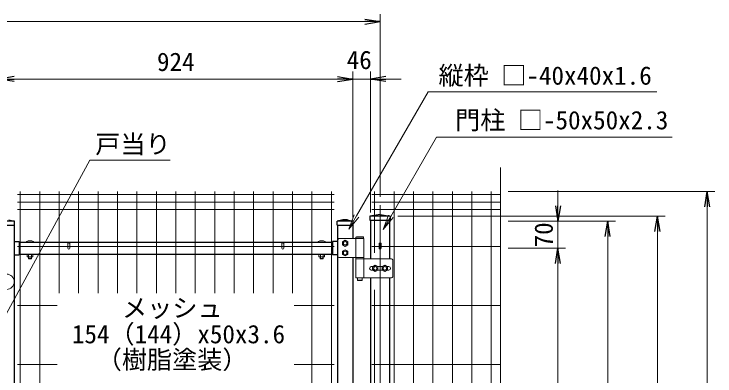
# Model space of a CAD drawing. Units: millimetres, scale not verified. Extents: x -3536 to 4864, y -2970 to 2970.
# Drawn here: x 668 to 2498, y 411 to 1356 of the extents above; entities that cross this region are included whole.
import ezdxf
from ezdxf.enums import TextEntityAlignment as Align

# ---------------------------------------------------------------- set-up
doc = ezdxf.new("R2010")
doc.units = ezdxf.units.MM
doc.header["$LTSCALE"] = 20
doc.linetypes.add('USER1', pattern=[50.8, 31.75, -6.35, 6.35, -6.35])
for name, color, linetype, lineweight in [('0-1_D-BMK', 2, 'USER1', 13), ('0-2_D-STR1', 1, 'Continuous', 25), ('0-3_D-STR3', 3, 'Continuous', 13), ('0-4_D-STR-TXT', 7, 'Continuous', 13), ('0-5_D-STR2', 7, 'Continuous', 13), ('0-6_D-STR-DIM', 7, 'Continuous', 13), ('0-7_0', 7, 'Continuous', 25)]:
    doc.layers.add(name, color=color, linetype=linetype, lineweight=lineweight)
doc.styles.add('ＭＳ ゴシック', font='')
doc.styles.get('ＭＳ ゴシック').set_extended_font_data('MS Gothic')

# ---------------------------------------------------------------- blocks, each defined once
blk = doc.blocks.new('_Open')
at = {"layer": '0-7_0'}
blk.add_line((-20, 3.33), (0, 0), dxfattribs=at)
blk.add_lwpolyline([(-20, -3.33), (0, 0), (-20, 0)], dxfattribs=at)

msp = doc.modelspace()

# ---------------------------------------------------------------- linework, layer by layer
at = {"layer": '0-1_D-BMK'}
msp.add_line((1623.77, 857.26), (1623.77, -337.01), dxfattribs=at)
at = {"layer": '0-2_D-STR1'}
for p, q in [((1623.77, 832.66), (1597.27, 827.99)), ((1650.27, 827.99), (1597.27, 827.99)), ((1597.27, 827.99), (1597.27, 817.99)), ((1623.77, 832.66), (1650.27, 827.99)), ((1650.27, 827.99), (1639.77, 827.99)), ((1650.27, 827.99), (1650.27, 817.99)), ((669.77, 814.99), (627.77, 814.99)), ((654.77, 818.99), (669.77, 814.99)), ((669.77, 804.99), (669.77, 814.99)), ((1526.77, 818.99), (1511.77, 814.99)), ((1553.77, 814.99), (1511.77, 814.99)), ((1511.77, 804.99), (1511.77, 814.99)), ((1538.77, 818.99), (1526.77, 818.99)), ((1538.77, 818.99), (1553.77, 814.99)), ((1553.77, 804.99), (1553.77, 814.99)), ((1597.27, 817.99), (1650.27, 817.99)), ((1598.77, 817.99), (1598.77, 716.99)), ((1639.77, 817.99), (1650.27, 817.99)), ((1648.77, 817.99), (1648.77, 716.99)), ((627.77, 804.99), (669.77, 804.99)), ((668.77, 804.99), (668.77, -277.01)), ((1511.77, 804.99), (1553.77, 804.99)), ((1512.77, 804.99), (1512.77, -277.01)), ((1552.77, 804.99), (1552.77, 769.99)), ((668.77, 762.09), (681.77, 762.09)), ((681.77, 762.09), (681.77, 727.09)), ((681.77, 760.09), (1499.77, 760.09)), ((1499.77, 762.09), (1499.77, 727.09)), ((1512.77, 762.09), (1499.77, 762.09)), ((668.77, 727.09), (681.77, 727.09)), ((681.77, 729.09), (1499.77, 729.09)), ((1512.77, 727.09), (1499.77, 727.09)), ((1552.77, 719.99), (1552.77, -41.51)), ((1598.77, 666.99), (1598.77, -94.51)), ((1648.77, 666.99), (1648.77, -94.51))]:
    msp.add_line(p, q, dxfattribs=at)
at = {"layer": '0-3_D-STR3'}
for p, q in [((1581.77, 769.99), (1517.77, 769.99)), ((1560.17, 769.99), (1560.17, 719.99)), ((1580.97, 772.99), (1560.97, 772.99)), ((1580.97, 769.99), (1560.97, 769.99)), ((1579.97, 773.99), (1561.97, 773.99)), ((1581.77, 769.99), (1581.77, 719.99)), ((808.89, 756.71), (808.89, 744.54)), ((814.09, 756.71), (814.09, 744.54)), ((1367.45, 756.71), (1367.45, 744.54)), ((1372.65, 756.71), (1372.65, 744.54)), ((1512.77, 764.99), (1512.77, 724.99)), ((1621.17, 756.71), (1621.17, 744.54)), ((1626.37, 756.71), (1626.37, 744.54)), ((702.7, 728.55), (702.7, 722.3)), ((716.46, 729.09), (703.47, 729.09)), ((704.51, 729.09), (715.42, 729.09)), ((704.51, 721.77), (715.42, 721.77)), ((705.97, 717.69), (705.97, 721.77)), ((713.97, 717.69), (705.97, 717.69)), ((706.97, 716.69), (705.97, 717.69)), ((706.33, 728.55), (706.33, 722.3)), ((706.97, 716.69), (706.97, 721.77)), ((706.97, 716.69), (712.97, 716.69)), ((712.97, 716.69), (712.97, 721.77)), ((713.97, 717.69), (712.97, 716.69)), ((713.61, 728.55), (713.61, 722.3)), ((713.97, 717.69), (713.97, 721.77)), ((717.24, 728.55), (717.24, 722.3)), ((1464.29, 728.55), (1464.29, 722.3)), ((1465.07, 729.09), (1478.06, 729.09)), ((1477.02, 729.09), (1466.11, 729.09)), ((1477.02, 721.77), (1466.11, 721.77)), ((1467.57, 717.69), (1467.57, 721.77)), ((1467.57, 717.69), (1475.57, 717.69)), ((1467.57, 717.69), (1468.57, 716.69)), ((1467.93, 728.55), (1467.93, 722.3)), ((1468.57, 716.69), (1468.57, 721.77)), ((1474.57, 716.69), (1468.57, 716.69)), ((1474.57, 716.69), (1474.57, 721.77)), ((1474.57, 716.69), (1475.57, 717.69)), ((1475.2, 728.55), (1475.2, 722.3)), ((1475.57, 717.69), (1475.57, 721.77)), ((1478.84, 728.55), (1478.84, 722.3)), ((1517.77, 719.99), (1581.77, 719.99)), ((1560.17, 716.99), (1652.17, 716.99)), ((1560.17, 716.99), (1560.17, 666.99)), ((1560.47, 719.99), (1581.47, 719.99)), ((1581.47, 719.99), (1581.47, 716.99)), ((1581.77, 716.99), (1581.77, 666.99)), ((1600.77, 696.49), (1605.03, 696.49)), ((1617.5, 696.49), (1630.03, 696.49)), ((1642.5, 696.49), (1646.77, 696.49)), ((1657.17, 711.99), (1657.17, 671.99)), ((1600.77, 687.49), (1605.03, 687.49)), ((1617.5, 687.49), (1630.03, 687.49)), ((1642.5, 687.49), (1646.77, 687.49)), ((1652.17, 666.99), (1560.17, 666.99)), ((1564.97, 666.99), (1564.97, 660.99)), ((1565.97, 659.99), (1564.97, 660.99)), ((1576.97, 660.99), (1564.97, 660.99)), ((1575.97, 659.99), (1565.97, 659.99)), ((1575.97, 659.99), (1576.97, 660.99)), ((1576.97, 666.99), (1576.97, 660.99))]:
    msp.add_line(p, q, dxfattribs=at)
for points in [[(1561.97, 773.99), (1560.97, 772.99), (1560.97, 769.99)], [(1579.97, 773.99), (1580.97, 772.99), (1580.97, 769.99)], [(1560.47, 719.99), (1560.47, 716.99), (1581.47, 716.99)]]:
    msp.add_lwpolyline(points, dxfattribs=at)
for points in [[(1532.77, 765.59), (1525.75, 761.54), (1525.75, 753.44), (1532.77, 749.39), (1539.78, 753.44), (1539.78, 761.54)], [(1532.77, 740.59), (1525.75, 736.54), (1525.75, 728.44), (1532.77, 724.39), (1539.78, 728.44), (1539.78, 736.54)], [(1611.27, 700.09), (1604.25, 696.04), (1604.25, 687.94), (1611.27, 683.89), (1618.28, 687.94), (1618.28, 696.04)], [(1636.27, 700.09), (1629.25, 696.04), (1629.25, 687.94), (1636.27, 683.89), (1643.28, 687.94), (1643.28, 696.04)]]:
    msp.add_lwpolyline(points, close=True, dxfattribs=at)
for centre, radius in [((1532.77, 757.49), 7.03), ((1532.77, 757.49), 4.5), ((1532.77, 732.49), 7.03), ((1532.77, 732.49), 4.5), ((1611.27, 691.99), 7.03), ((1611.27, 691.99), 4.5), ((1636.27, 691.99), 7.03), ((1636.27, 691.99), 4.5)]:
    msp.add_circle(centre, radius, dxfattribs=at)
for centre, radius, start, end in [((1517.77, 764.99), 5, 90, 180), ((811.49, 744.54), 2.6, 180, 0), ((1370.05, 744.54), 2.6, 180, 0), ((1623.77, 744.54), 2.6, 180, 0), ((704.51, 725.74), 3.35, 57.13278, 122.86722), ((704.51, 725.12), 3.35, 237.13278, 302.86722), ((709.97, 716.49), 12.6, 73.22135, 106.77865), ((709.97, 734.36), 12.6, 253.22135, 286.77865), ((715.42, 725.74), 3.35, 57.13278, 122.86722), ((715.42, 725.12), 3.35, 237.13278, 302.86722), ((1466.11, 725.74), 3.35, 57.13278, 122.86722), ((1466.11, 725.12), 3.35, 237.13278, 302.86722), ((1471.57, 716.49), 12.6, 73.22135, 106.77865), ((1471.57, 734.36), 12.6, 253.22135, 286.77865), ((1477.02, 725.74), 3.35, 57.13278, 122.86722), ((1477.02, 725.12), 3.35, 237.13278, 302.86722), ((1517.77, 724.99), 5, 180, 270), ((1652.17, 711.99), 5, 0, 90), ((1600.77, 691.99), 4.5, 90, 180), ((1646.77, 691.99), 4.5, 0, 90), ((1600.77, 691.99), 4.5, 180, 270), ((1646.77, 691.99), 4.5, 270, 0), ((648.77, 656.99), 20, 270, 89.99983), ((1652.17, 671.99), 5, 270, 0)]:
    msp.add_arc(centre, radius, start, end, dxfattribs=at)
for centre, major_axis, ratio, start_param, end_param in [((709.97, 760.09), (-10, 0), 0.4, 3.1415643, 6.2832136), ((811.49, 756.69), (-2.6, 0), 0.649974, 3.1415927, 6.2831853), ((1370.05, 756.69), (-2.6, 0), 0.649974, 3.1415927, 6.2831853), ((1471.57, 760.09), (-10, 0), 0.4, 3.1415643, 6.2832136), ((1623.77, 756.69), (-2.6, 0), 0.649974, 3.1415927, 6.2831853)]:
    msp.add_ellipse(centre, major_axis=major_axis, ratio=ratio, start_param=start_param, end_param=end_param, dxfattribs=at)
at = {"layer": '0-5_D-STR2'}
for p, q in [((1503.93, 884.56), (677.61, 884.56)), ((684.61, -277.01), (684.61, 892.99)), ((735.38, -277.01), (735.38, 892.99)), ((786.15, 626.94), (786.15, 892.99)), ((836.92, 626.94), (836.92, 892.99)), ((887.69, 626.94), (887.69, 892.99)), ((938.46, 626.94), (938.46, 892.99)), ((989.23, 626.94), (989.23, 892.99)), ((1040, 626.94), (1040, 892.99)), ((1090.77, 626.94), (1090.77, 892.99)), ((1141.54, 626.94), (1141.54, 892.99)), ((1192.31, 626.94), (1192.31, 892.99)), ((1243.08, 626.94), (1243.08, 892.99)), ((1293.85, 626.94), (1293.85, 892.99)), ((1344.62, 626.94), (1344.62, 892.99)), ((1395.39, 626.94), (1395.39, 892.99)), ((1446.16, -277.01), (1446.16, 892.99)), ((1496.93, -277.01), (1496.93, 892.99)), ((1938.16, 884.56), (1602.57, 884.56)), ((1609.55, 732.19), (1609.55, 892.99)), ((1660.32, -277.01), (1660.32, 892.99)), ((1711.09, -277.01), (1711.09, 892.99)), ((1761.86, -277.01), (1761.86, 892.99)), ((1812.63, -277.01), (1812.63, 892.99)), ((1863.4, -277.01), (1863.4, 892.99)), ((1914.17, -277.01), (1914.17, 892.99)), ((1503.93, 864.99), (677.61, 864.99)), ((1938.16, 864.99), (1602.57, 864.99)), ((1503.93, 845.42), (677.61, 845.42)), ((1938.16, 845.42), (1602.57, 845.42)), ((1503.93, 748.99), (677.61, 748.99)), ((1938.16, 748.99), (1602.57, 748.99)), ((1609.55, -58.56), (1609.55, 635.54)), ((780.87, 594.99), (677.61, 594.99)), ((1503.93, 594.99), (1399.65, 594.99)), ((1938.16, 594.99), (1602.57, 594.99)), ((780.87, 440.99), (677.61, 440.99)), ((1503.93, 440.99), (1399.65, 440.99)), ((1938.16, 440.99), (1602.57, 440.99))]:
    msp.add_line(p, q, dxfattribs=at)
at = {"layer": '0-6_D-STR-DIM'}
for p, q in [((1623.77, 879.16), (1623.77, 1356.36)), ((1583.77, 1336.36), (-336.23, 1336.36)), ((1552.77, 824.99), (1552.77, 1206.36)), ((1552.77, 824.99), (1552.77, 1206.36)), ((1598.77, 837.99), (1598.77, 1206.36)), ((668.77, 1186.36), (1512.77, 1186.36)), ((668.77, 1186.36), (708.77, 1186.36)), ((1512.77, 1186.36), (1472.77, 1186.36)), ((1552.77, 1186.36), (1598.77, 1186.36)), ((1638.77, 1186.36), (1678.77, 1186.36)), ((1938.16, 955.6), (1938.16, -426.64)), ((1958.16, 892.99), (2498.16, 892.99)), ((2088.16, 854.99), (2088.16, 894.99)), ((2478.16, 852.99), (2478.16, -267.01)), ((1568.1, 825.51), (1542.33, 794.2)), ((1657.66, 824.38), (1631.89, 793.07)), ((1670.27, 827.99), (2368.16, 827.99)), ((1958.16, 814.99), (2108.16, 814.99)), ((1958.16, 814.99), (2238.16, 814.99)), ((2088.16, 744.99), (2088.16, 814.99)), ((2348.16, 787.99), (2348.16, -267.01)), ((2218.16, 774.99), (2218.16, -237.01)), ((1958.16, 744.99), (2108.16, 744.99)), ((1978.16, 744.99), (2108.16, 744.99)), ((2088.16, -136.01), (2088.16, 704.99)), ((2088.16, 704.99), (2088.16, 664.99))]:
    msp.add_line(p, q, dxfattribs=at)
for points in [[(1556.56, 832.18), (1542.33, 794.2), (1562.33, 828.84), (1749.65, 1153.29), (2339.28, 1153.29), (2346.48, 1153.29)], [(1646.11, 831.04), (1631.89, 793.07), (1651.89, 827.71), (1771.12, 1034.23), (2378.96, 1034.23), (2386.16, 1034.23)], [(641.88, 575.6), (628.61, 537.28), (647.73, 572.41), (866.57, 974.44), (1068.7, 974.44), (1075.9, 974.44)]]:
    msp.add_lwpolyline(points, dxfattribs=at)

# ---------------------------------------------------------------- block references
at = {"layer": '0-6_D-STR-DIM', "xscale": 2, "yscale": 2}
for p in [(1623.77, 1336.36), (1552.77, 1186.36), (1552.77, 1186.36)]:
    msp.add_blockref('_Open', p, dxfattribs=at)
for p, rotation in [((628.77, 1186.36), 180), ((628.77, 1186.36), 180), ((1598.77, 1186.36), 180), ((2478.16, 892.99), 90), ((2088.16, 814.99), 270), ((2348.16, 827.99), 90), ((2218.16, 814.99), 90), ((2088.16, 744.99), 90), ((2088.16, 744.99), 90)]:
    msp.add_blockref('_Open', p, dxfattribs=dict(at, rotation=rotation))

# ---------------------------------------------------------------- texts
at = {"layer": '0-4_D-STR-TXT', "style": 'ＭＳ ゴシック'}
for s, p in [('縦枠 □-40x40x1.6', (1776.44, 1157.17)), ('門柱 □-50x50x2.3', (1819.7, 1040.67)), ('戸当り', (880.37, 977.98)), ('メッシュ', (950.33, 549.99)), ('154（144）x50x3.6', (819.37, 481.72)), ('（樹脂塗装）', (884.23, 415.06))]:
    msp.add_text(s, height=48.09, dxfattribs=at).set_placement(p, align=Align.BOTTOM_LEFT)
at = {"layer": '0-6_D-STR-DIM', "style": 'ＭＳ ゴシック'}
for s, p in [('924', (1041.52, 1193.11)), ('46', (1536.74, 1198.04))]:
    msp.add_text(s, height=48.09, dxfattribs=at).set_placement(p, align=Align.BOTTOM_LEFT)
msp.add_text('70', height=48.09, rotation=90, dxfattribs=at).set_placement((2089.4, 746.74), align=Align.BOTTOM_LEFT)

doc.saveas('drawing.dxf')
